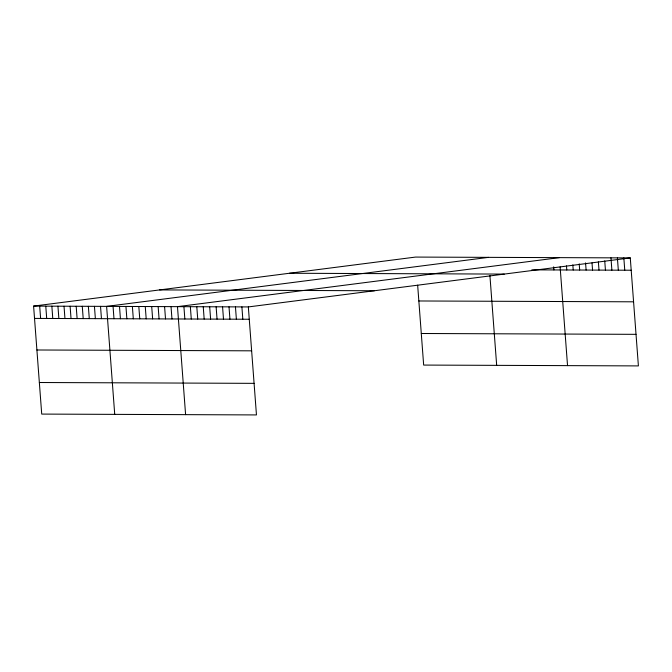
<?xml version="1.0" encoding="UTF-8"?>
<svg xmlns="http://www.w3.org/2000/svg" width="672" height="672" viewBox="0 0 672 672"><rect width="100%" height="100%" fill="white"/><g stroke="black" fill="none" stroke-linecap="round" stroke-linejoin="round"><path stroke-width="1.01" d="M33.6 306.096L248.338 306.928L256.46 414.926L41.723 414.086L33.6 306.096L415.54 257.074L630.277 257.914L638.4 365.904L423.662 365.072L417.656 285.18M488.552 257.359L106.613 306.382L114.727 414.372M559.415 257.636L177.475 306.659L185.598 414.649M248.338 306.928L630.277 257.914M531.812 269.85L631.21 270.236M289.498 273.252L504.235 274.092M159.642 289.918L374.38 290.758M418.841 300.972L633.578 301.812M34.524 318.41L249.262 319.25M421.285 333.497L636.023 334.337M36.901 349.986L251.639 350.826M39.346 382.511L254.083 383.351M623.834 257.888L624.767 270.211M617.4 257.863L618.324 270.186M610.957 257.838L611.881 270.161M604.741 260.896L605.438 270.136M598.382 261.895L598.996 270.11M592.015 262.903L592.553 270.085M585.572 262.878L586.11 270.06M579.205 263.878L579.667 270.035M572.838 264.877L573.224 270.01M566.479 265.877L566.782 269.984M560.112 266.876L567.538 365.627M553.669 266.851L553.904 269.934M489.922 275.604L496.675 365.35M241.895 306.902L242.819 319.225M235.452 306.877L236.376 319.2M229.009 306.86L229.942 319.175M222.566 306.835L223.499 319.15M216.124 306.81L217.056 319.124M209.681 306.785L210.613 319.099M203.246 306.76L204.17 319.074M196.804 306.734L197.728 319.049M190.361 306.709L191.285 319.024M183.918 306.684L184.842 318.998M171.032 306.634L171.956 318.948M164.59 306.608L165.514 318.923M158.147 306.583L159.071 318.898M151.704 306.558L152.628 318.872M145.261 306.533L146.194 318.847M138.818 306.508L139.751 318.822M132.376 306.482L133.308 318.797M125.941 306.457L126.865 318.772M119.498 306.432L120.422 318.746M113.056 306.407L113.98 318.721M100.523 306.356L101.455 318.671M94.441 306.331L95.365 318.654M88.36 306.306L89.284 318.629M82.278 306.281L83.202 318.604M76.188 306.256L77.112 318.578M70.106 306.239L71.03 318.553M64.025 306.214L64.949 318.528M57.935 306.188L58.867 318.511M51.853 306.163L52.777 318.486M45.772 306.138L46.696 318.461M39.682 306.113L40.614 318.436"/></g></svg>
